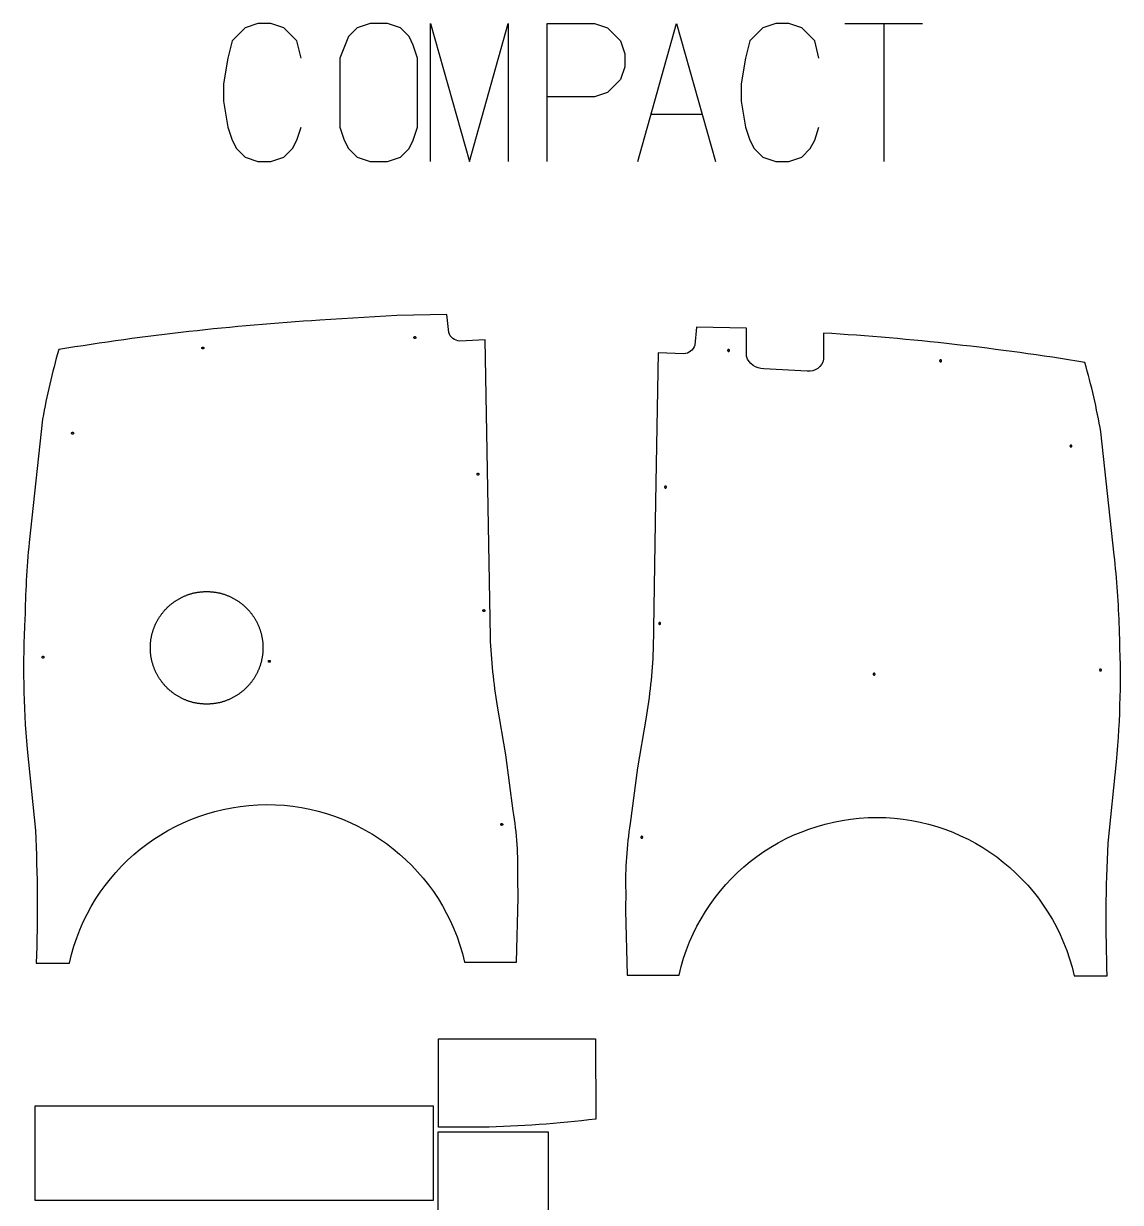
# Model space of a CAD drawing. Extents: x 0 to 6605, y -6833 to 7.
# Drawn here: x 0 to 2270, y -2434 to 7 of the extents above; entities that cross this region are included whole.
import ezdxf

# ---------------------------------------------------------------- set-up
doc = ezdxf.new("R2010")
doc.units = 0
doc.layers.add('Default_Layer', color=1, linetype='CONTINUOUS')

msp = doc.modelspace()

# ---------------------------------------------------------------- linework, layer by layer
at = {"layer": 'Default_Layer'}
for points in [[(574.2, -64.7), (565.3, -29), (538.5, -2.2), (511.7, 6.7), (484.9, 6.7), (458.2, -2.2), (431.4, -29), (422.4, -64.7), (413.5, -118.3), (413.5, -154), (422.4, -207.6), (431.4, -234.4), (440.3, -252.2), (458.2, -270.1), (484.9, -279), (511.7, -279), (538.5, -270.1), (556.4, -252.2), (565.3, -234.4), (574.2, -207.6)], [(842.1, -279), (842.1, 6.7), (922.5, -279), (1002.9, 6.7), (1002.9, -279)], [(1083.2, -279), (1083.2, 6.7), (1181.5, 6.7), (1208.3, -2.2), (1235, -29), (1244, -55.8), (1244, -82.6), (1235, -109.3), (1208.3, -136.1), (1181.5, -145.1), (1083.2, -145.1)], [(1270.8, -279), (1351.1, 6.7), (1431.5, -279)], [(1645.8, -64.7), (1636.9, -29), (1610.1, -2.2), (1583.3, 6.7), (1556.5, 6.7), (1529.7, -2.2), (1502.9, -29), (1494, -64.7), (1485.1, -118.3), (1485.1, -154), (1494, -207.6), (1502.9, -234.4), (1511.9, -252.2), (1529.7, -270.1), (1556.5, -279), (1583.3, -279), (1610.1, -270.1), (1627.9, -252.2), (1636.9, -234.4), (1645.8, -207.6)], [(1699.4, 6.7), (1860.1, 6.7)], [(1779.8, 6.7), (1779.8, -279)], [(1297.5, -180.8), (1404.7, -180.8)]]:
    msp.add_lwpolyline(points, dxfattribs=at)
for points in [[(815.3, -64.7), (806.4, -37.9), (797.5, -20.1), (779.6, -2.2), (752.8, 6.7), (717.1, 6.7), (690.3, -2.2), (672.5, -20.1), (654.6, -64.7), (654.6, -207.6), (663.5, -234.4), (672.5, -252.2), (690.3, -270.1), (717.1, -279), (752.8, -279), (779.6, -270.1), (797.5, -252.2), (806.4, -234.4), (815.3, -207.6), (815.3, -64.7)], [(807.7, -643.3), (807.7, -643.1), (807.7, -642.9), (807.8, -642.7), (807.8, -642.5), (807.9, -642.3), (808, -642.2), (808.1, -642), (808.3, -641.9), (808.4, -641.7), (808.6, -641.6), (808.7, -641.5), (808.9, -641.4), (809.1, -641.4), (809.3, -641.3), (809.5, -641.3), (809.7, -641.3), (809.9, -641.3), (810.1, -641.3), (810.3, -641.4), (810.5, -641.4), (810.6, -641.5), (810.8, -641.6), (810.9, -641.7), (811.1, -641.9), (811.2, -642), (811.3, -642.2), (811.4, -642.3), (811.5, -642.5), (811.6, -642.7), (811.6, -642.9), (811.7, -643.1), (811.7, -643.3), (811.7, -643.5), (811.6, -643.7), (811.6, -643.9), (811.5, -644.1), (811.4, -644.2), (811.3, -644.4), (811.2, -644.6), (811.1, -644.7), (810.9, -644.8), (810.8, -644.9), (810.6, -645), (810.5, -645.1), (810.3, -645.2), (810.1, -645.2), (809.9, -645.3), (809.7, -645.3), (809.5, -645.3), (809.3, -645.2), (809.1, -645.2), (808.9, -645.1), (808.7, -645), (808.6, -644.9), (808.4, -644.8), (808.3, -644.7), (808.1, -644.6), (808, -644.4), (807.9, -644.2), (807.8, -644.1), (807.8, -643.9), (807.7, -643.7), (807.7, -643.5), (807.7, -643.3)], [(368.9, -664.8), (369, -664.6), (369, -664.4), (369, -664.2), (369.1, -664), (369.2, -663.8), (369.3, -663.7), (369.4, -663.5), (369.5, -663.4), (369.7, -663.2), (369.8, -663.1), (370, -663), (370.2, -662.9), (370.3, -662.9), (370.5, -662.8), (370.7, -662.8), (370.9, -662.8), (371.1, -662.8), (371.3, -662.8), (371.5, -662.9), (371.7, -662.9), (371.9, -663), (372.1, -663.1), (372.2, -663.2), (372.4, -663.4), (372.5, -663.5), (372.6, -663.7), (372.7, -663.8), (372.8, -664), (372.9, -664.2), (372.9, -664.4), (372.9, -664.6), (372.9, -664.8), (372.9, -665), (372.9, -665.2), (372.9, -665.4), (372.8, -665.6), (372.7, -665.7), (372.6, -665.9), (372.5, -666.1), (372.4, -666.2), (372.2, -666.3), (372.1, -666.4), (371.9, -666.5), (371.7, -666.6), (371.5, -666.7), (371.3, -666.7), (371.1, -666.8), (370.9, -666.8), (370.7, -666.8), (370.5, -666.7), (370.3, -666.7), (370.2, -666.6), (370, -666.5), (369.8, -666.4), (369.7, -666.3), (369.5, -666.2), (369.4, -666.1), (369.3, -665.9), (369.2, -665.7), (369.1, -665.6), (369, -665.4), (369, -665.2), (369, -665), (368.9, -664.8)], [(1460.8, -669.9), (1460.8, -669.7), (1460.7, -669.5), (1460.7, -669.3), (1460.6, -669.1), (1460.5, -668.9), (1460.4, -668.7), (1460.3, -668.6), (1460.2, -668.4), (1460, -668.3), (1459.9, -668.2), (1459.7, -668.1), (1459.5, -668), (1459.4, -668), (1459.2, -667.9), (1459, -667.9), (1458.8, -667.9), (1458.6, -667.9), (1458.4, -667.9), (1458.2, -668), (1458, -668), (1457.8, -668.1), (1457.7, -668.2), (1457.5, -668.3), (1457.4, -668.4), (1457.2, -668.6), (1457.1, -668.7), (1457, -668.9), (1456.9, -669.1), (1456.9, -669.3), (1456.8, -669.5), (1456.8, -669.7), (1456.8, -669.9), (1456.8, -670.1), (1456.8, -670.3), (1456.9, -670.5), (1456.9, -670.6), (1457, -670.8), (1457.1, -671), (1457.2, -671.1), (1457.4, -671.3), (1457.5, -671.4), (1457.7, -671.5), (1457.8, -671.6), (1458, -671.7), (1458.2, -671.8), (1458.4, -671.8), (1458.6, -671.9), (1458.8, -671.9), (1459, -671.9), (1459.2, -671.8), (1459.4, -671.8), (1459.5, -671.7), (1459.7, -671.6), (1459.9, -671.5), (1460, -671.4), (1460.2, -671.3), (1460.3, -671.1), (1460.4, -671), (1460.5, -670.8), (1460.6, -670.6), (1460.7, -670.5), (1460.7, -670.3), (1460.8, -670.1), (1460.8, -669.9)], [(1899.5, -691.4), (1899.5, -691.2), (1899.5, -691), (1899.4, -690.8), (1899.3, -690.6), (1899.3, -690.4), (1899.2, -690.2), (1899, -690.1), (1898.9, -690), (1898.8, -689.8), (1898.6, -689.7), (1898.5, -689.6), (1898.3, -689.5), (1898.1, -689.5), (1897.9, -689.4), (1897.7, -689.4), (1897.5, -689.4), (1897.3, -689.4), (1897.1, -689.4), (1896.9, -689.5), (1896.7, -689.5), (1896.6, -689.6), (1896.4, -689.7), (1896.2, -689.8), (1896.1, -690), (1896, -690.1), (1895.8, -690.2), (1895.7, -690.4), (1895.7, -690.6), (1895.6, -690.8), (1895.5, -691), (1895.5, -691.2), (1895.5, -691.4), (1895.5, -691.6), (1895.5, -691.8), (1895.6, -692), (1895.7, -692.1), (1895.7, -692.3), (1895.8, -692.5), (1896, -692.6), (1896.1, -692.8), (1896.2, -692.9), (1896.4, -693), (1896.6, -693.1), (1896.7, -693.2), (1896.9, -693.3), (1897.1, -693.3), (1897.3, -693.4), (1897.5, -693.4), (1897.7, -693.4), (1897.9, -693.3), (1898.1, -693.3), (1898.3, -693.2), (1898.5, -693.1), (1898.6, -693), (1898.8, -692.9), (1898.9, -692.8), (1899, -692.6), (1899.2, -692.5), (1899.3, -692.3), (1899.3, -692.1), (1899.4, -692), (1899.5, -691.8), (1899.5, -691.6), (1899.5, -691.4)], [(99.3, -841.3), (99.3, -841.1), (99.4, -840.9), (99.4, -840.7), (99.5, -840.5), (99.6, -840.3), (99.7, -840.1), (99.8, -840), (99.9, -839.8), (100.1, -839.7), (100.2, -839.6), (100.4, -839.5), (100.5, -839.4), (100.7, -839.4), (100.9, -839.3), (101.1, -839.3), (101.3, -839.3), (101.5, -839.3), (101.7, -839.3), (101.9, -839.4), (102.1, -839.4), (102.3, -839.5), (102.4, -839.6), (102.6, -839.7), (102.7, -839.8), (102.9, -840), (103, -840.1), (103.1, -840.3), (103.2, -840.5), (103.2, -840.7), (103.3, -840.9), (103.3, -841.1), (103.3, -841.3), (103.3, -841.5), (103.3, -841.7), (103.2, -841.9), (103.2, -842), (103.1, -842.2), (103, -842.4), (102.9, -842.5), (102.7, -842.7), (102.6, -842.8), (102.4, -842.9), (102.3, -843), (102.1, -843.1), (101.9, -843.2), (101.7, -843.2), (101.5, -843.3), (101.3, -843.3), (101.1, -843.3), (100.9, -843.2), (100.7, -843.2), (100.5, -843.1), (100.4, -843), (100.2, -842.9), (100.1, -842.8), (99.9, -842.7), (99.8, -842.5), (99.7, -842.4), (99.6, -842.2), (99.5, -842), (99.4, -841.9), (99.4, -841.7), (99.3, -841.5), (99.3, -841.3)], [(2169.1, -867.8), (2169.1, -867.6), (2169.1, -867.4), (2169, -867.2), (2169, -867.1), (2168.9, -866.9), (2168.8, -866.7), (2168.7, -866.6), (2168.5, -866.4), (2168.4, -866.3), (2168.2, -866.2), (2168.1, -866.1), (2167.9, -866), (2167.7, -865.9), (2167.5, -865.9), (2167.3, -865.9), (2167.1, -865.8), (2166.9, -865.9), (2166.7, -865.9), (2166.5, -865.9), (2166.3, -866), (2166.2, -866.1), (2166, -866.2), (2165.9, -866.3), (2165.7, -866.4), (2165.6, -866.6), (2165.5, -866.7), (2165.4, -866.9), (2165.3, -867.1), (2165.2, -867.2), (2165.2, -867.4), (2165.1, -867.6), (2165.1, -867.8), (2165.1, -868), (2165.2, -868.2), (2165.2, -868.4), (2165.3, -868.6), (2165.4, -868.8), (2165.5, -869), (2165.6, -869.1), (2165.7, -869.3), (2165.9, -869.4), (2166, -869.5), (2166.2, -869.6), (2166.3, -869.7), (2166.5, -869.8), (2166.7, -869.8), (2166.9, -869.8), (2167.1, -869.8), (2167.3, -869.8), (2167.5, -869.8), (2167.7, -869.8), (2167.9, -869.7), (2168.1, -869.6), (2168.2, -869.5), (2168.4, -869.4), (2168.5, -869.3), (2168.7, -869.1), (2168.8, -869), (2168.9, -868.8), (2169, -868.6), (2169, -868.4), (2169.1, -868.2), (2169.1, -868), (2169.1, -867.8)], [(938.2, -926.2), (938.2, -926), (938.3, -925.8), (938.3, -925.6), (938.4, -925.4), (938.5, -925.2), (938.6, -925), (938.7, -924.9), (938.8, -924.8), (938.9, -924.6), (939.1, -924.5), (939.3, -924.4), (939.4, -924.3), (939.6, -924.3), (939.8, -924.2), (940, -924.2), (940.2, -924.2), (940.4, -924.2), (940.6, -924.2), (940.8, -924.3), (941, -924.3), (941.2, -924.4), (941.3, -924.5), (941.5, -924.6), (941.6, -924.8), (941.8, -924.9), (941.9, -925), (942, -925.2), (942.1, -925.4), (942.1, -925.6), (942.2, -925.8), (942.2, -926), (942.2, -926.2), (942.2, -926.4), (942.2, -926.6), (942.1, -926.8), (942.1, -926.9), (942, -927.1), (941.9, -927.3), (941.8, -927.4), (941.6, -927.6), (941.5, -927.7), (941.3, -927.8), (941.2, -927.9), (941, -928), (940.8, -928.1), (940.6, -928.1), (940.4, -928.2), (940.2, -928.2), (940, -928.2), (939.8, -928.1), (939.6, -928.1), (939.4, -928), (939.3, -927.9), (939.1, -927.8), (938.9, -927.7), (938.8, -927.6), (938.7, -927.4), (938.6, -927.3), (938.5, -927.1), (938.4, -926.9), (938.3, -926.8), (938.3, -926.6), (938.2, -926.4), (938.2, -926.2)], [(1330.2, -952.7), (1330.2, -952.5), (1330.2, -952.3), (1330.1, -952.2), (1330.1, -952), (1330, -951.8), (1329.9, -951.6), (1329.8, -951.5), (1329.6, -951.3), (1329.5, -951.2), (1329.3, -951.1), (1329.2, -951), (1329, -950.9), (1328.8, -950.8), (1328.6, -950.8), (1328.4, -950.8), (1328.2, -950.7), (1328, -950.8), (1327.8, -950.8), (1327.6, -950.8), (1327.5, -950.9), (1327.3, -951), (1327.1, -951.1), (1327, -951.2), (1326.8, -951.3), (1326.7, -951.5), (1326.6, -951.6), (1326.5, -951.8), (1326.4, -952), (1326.3, -952.2), (1326.3, -952.3), (1326.2, -952.5), (1326.2, -952.7), (1326.2, -953), (1326.3, -953.2), (1326.3, -953.3), (1326.4, -953.5), (1326.5, -953.7), (1326.6, -953.9), (1326.7, -954), (1326.8, -954.2), (1327, -954.3), (1327.1, -954.4), (1327.3, -954.5), (1327.5, -954.6), (1327.6, -954.7), (1327.8, -954.7), (1328, -954.7), (1328.2, -954.7), (1328.4, -954.7), (1328.6, -954.7), (1328.8, -954.7), (1329, -954.6), (1329.2, -954.5), (1329.3, -954.4), (1329.5, -954.3), (1329.6, -954.2), (1329.8, -954), (1329.9, -953.9), (1330, -953.7), (1330.1, -953.5), (1330.1, -953.3), (1330.2, -953.2), (1330.2, -953), (1330.2, -952.7)], [(262.3, -1285.6), (262.3, -1284), (262.3, -1282.5), (262.4, -1281), (262.4, -1279.6), (262.5, -1278.1), (262.6, -1276.6), (262.7, -1275.1), (262.9, -1273.6), (263, -1272.2), (263.2, -1270.7), (263.4, -1269.3), (263.6, -1267.8), (263.9, -1266.4), (264.1, -1264.9), (264.4, -1263.5), (264.7, -1262.1), (265, -1260.7), (265.3, -1259.2), (265.6, -1257.8), (266, -1256.4), (266.3, -1255), (266.7, -1253.7), (267.1, -1252.3), (267.5, -1250.9), (268, -1249.5), (268.4, -1248.2), (268.9, -1246.8), (269.4, -1245.5), (269.9, -1244.2), (270.4, -1242.8), (270.9, -1241.5), (271.4, -1240.2), (272, -1238.9), (272.6, -1237.6), (273.2, -1236.3), (273.8, -1235), (274.4, -1233.8), (275, -1232.5), (275.7, -1231.3), (276.3, -1230), (277, -1228.8), (277.7, -1227.6), (278.4, -1226.3), (279.2, -1225.1), (279.9, -1223.9), (280.6, -1222.8), (281.4, -1221.6), (282.2, -1220.4), (283, -1219.3), (283.8, -1218.1), (284.6, -1217), (285.4, -1215.8), (286.3, -1214.7), (287.1, -1213.6), (288, -1212.5), (288.9, -1211.4), (289.8, -1210.4), (290.7, -1209.3), (291.6, -1208.3), (292.6, -1207.2), (293.5, -1206.2), (294.5, -1205.2), (295.4, -1204.2), (296.4, -1203.2), (297.4, -1202.2), (298.4, -1201.2), (299.4, -1200.3), (300.5, -1199.3), (301.5, -1198.4), (302.5, -1197.5), (303.6, -1196.6), (304.7, -1195.7), (305.8, -1194.8), (306.9, -1193.9), (308, -1193), (309.1, -1192.2), (310.2, -1191.4), (311.3, -1190.5), (312.5, -1189.7), (313.6, -1188.9), (314.8, -1188.2), (316, -1187.4), (317.2, -1186.7), (318.4, -1185.9), (319.6, -1185.2), (320.8, -1184.5), (322, -1183.8), (323.3, -1183.1), (324.5, -1182.4), (325.7, -1181.8), (327, -1181.2), (328.3, -1180.5), (329.6, -1179.9), (330.8, -1179.3), (332.1, -1178.8), (333.4, -1178.2), (334.7, -1177.7), (336.1, -1177.1), (337.4, -1176.6), (338.7, -1176.1), (340.1, -1175.6), (341.4, -1175.2), (342.8, -1174.7), (344.1, -1174.3), (345.5, -1173.9), (346.9, -1173.5), (348.3, -1173.1), (349.7, -1172.7), (351.1, -1172.4), (352.5, -1172), (353.9, -1171.7), (355.3, -1171.4), (356.7, -1171.1), (358.2, -1170.9), (359.6, -1170.6), (361, -1170.4), (362.5, -1170.2), (363.9, -1170), (365.4, -1169.8), (366.9, -1169.7), (368.3, -1169.5), (369.8, -1169.4), (371.3, -1169.3), (372.8, -1169.2), (374.3, -1169.1), (375.8, -1169.1), (377.3, -1169.1), (378.8, -1169.1), (380.3, -1169.1), (381.8, -1169.1), (383.3, -1169.1), (384.8, -1169.2), (386.3, -1169.3), (387.7, -1169.4), (389.2, -1169.5), (390.7, -1169.7), (392.2, -1169.8), (393.6, -1170), (395.1, -1170.2), (396.5, -1170.4), (398, -1170.6), (399.4, -1170.9), (400.8, -1171.1), (402.3, -1171.4), (403.7, -1171.7), (405.1, -1172), (406.5, -1172.4), (407.9, -1172.7), (409.3, -1173.1), (410.7, -1173.5), (412.1, -1173.9), (413.4, -1174.3), (414.8, -1174.7), (416.2, -1175.2), (417.5, -1175.6), (418.8, -1176.1), (420.2, -1176.6), (421.5, -1177.1), (422.8, -1177.7), (424.1, -1178.2), (425.4, -1178.8), (426.7, -1179.3), (428, -1179.9), (429.3, -1180.5), (430.6, -1181.2), (431.8, -1181.8), (433.1, -1182.4), (434.3, -1183.1), (435.6, -1183.8), (436.8, -1184.5), (438, -1185.2), (439.2, -1185.9), (440.4, -1186.7), (441.6, -1187.4), (442.8, -1188.2), (443.9, -1188.9), (445.1, -1189.7), (446.2, -1190.5), (447.4, -1191.4), (448.5, -1192.2), (449.6, -1193), (450.7, -1193.9), (451.8, -1194.8), (452.9, -1195.7), (454, -1196.6), (455, -1197.5), (456.1, -1198.4), (457.1, -1199.3), (458.1, -1200.3), (459.2, -1201.2), (460.2, -1202.2), (461.2, -1203.2), (462.1, -1204.2), (463.1, -1205.2), (464.1, -1206.2), (465, -1207.2), (466, -1208.3), (466.9, -1209.3), (467.8, -1210.4), (468.7, -1211.4), (469.6, -1212.5), (470.4, -1213.6), (471.3, -1214.7), (472.1, -1215.8), (473, -1217), (473.8, -1218.1), (474.6, -1219.3), (475.4, -1220.4), (476.2, -1221.6), (476.9, -1222.8), (477.7, -1223.9), (478.4, -1225.1), (479.1, -1226.3), (479.9, -1227.6), (480.5, -1228.8), (481.2, -1230), (481.9, -1231.3), (482.5, -1232.5), (483.2, -1233.8), (483.8, -1235), (484.4, -1236.3), (485, -1237.6), (485.6, -1238.9), (486.1, -1240.2), (486.7, -1241.5), (487.2, -1242.8), (487.7, -1244.2), (488.2, -1245.5), (488.7, -1246.8), (489.2, -1248.2), (489.6, -1249.5), (490, -1250.9), (490.5, -1252.3), (490.9, -1253.7), (491.3, -1255), (491.6, -1256.4), (492, -1257.8), (492.3, -1259.2), (492.6, -1260.7), (492.9, -1262.1), (493.2, -1263.5), (493.5, -1264.9), (493.7, -1266.4), (493.9, -1267.8), (494.2, -1269.3), (494.4, -1270.7), (494.5, -1272.2), (494.7, -1273.6), (494.8, -1275.1), (494.9, -1276.6), (495, -1278.1), (495.1, -1279.6), (495.2, -1281), (495.2, -1282.5), (495.3, -1284), (495.3, -1285.6), (495.3, -1287.1), (495.2, -1288.6), (495.2, -1290.1), (495.1, -1291.5), (495, -1293), (494.9, -1294.5), (494.8, -1296), (494.7, -1297.5), (494.5, -1298.9), (494.4, -1300.4), (494.2, -1301.8), (493.9, -1303.3), (493.7, -1304.7), (493.5, -1306.2), (493.2, -1307.6), (492.9, -1309), (492.6, -1310.4), (492.3, -1311.9), (492, -1313.3), (491.6, -1314.7), (491.3, -1316.1), (490.9, -1317.4), (490.5, -1318.8), (490, -1320.2), (489.6, -1321.6), (489.2, -1322.9), (488.7, -1324.3), (488.2, -1325.6), (487.7, -1326.9), (487.2, -1328.3), (486.7, -1329.6), (486.1, -1330.9), (485.6, -1332.2), (485, -1333.5), (484.4, -1334.8), (483.8, -1336.1), (483.2, -1337.3), (482.5, -1338.6), (481.9, -1339.8), (481.2, -1341.1), (480.5, -1342.3), (479.9, -1343.5), (479.1, -1344.8), (478.4, -1346), (477.7, -1347.2), (476.9, -1348.3), (476.2, -1349.5), (475.4, -1350.7), (474.6, -1351.8), (473.8, -1353), (473, -1354.1), (472.1, -1355.3), (471.3, -1356.4), (470.4, -1357.5), (469.6, -1358.6), (468.7, -1359.7), (467.8, -1360.7), (466.9, -1361.8), (466, -1362.8), (465, -1363.9), (464.1, -1364.9), (463.1, -1365.9), (462.1, -1366.9), (461.2, -1367.9), (460.2, -1368.9), (459.2, -1369.9), (458.1, -1370.8), (457.1, -1371.8), (456.1, -1372.7), (455, -1373.6), (454, -1374.6), (452.9, -1375.4), (451.8, -1376.3), (450.7, -1377.2), (449.6, -1378.1), (448.5, -1378.9), (447.4, -1379.7), (446.2, -1380.6), (445.1, -1381.4), (443.9, -1382.2), (442.8, -1382.9), (441.6, -1383.7), (440.4, -1384.4), (439.2, -1385.2), (438, -1385.9), (436.8, -1386.6), (435.6, -1387.3), (434.3, -1388), (433.1, -1388.7), (431.8, -1389.3), (430.6, -1389.9), (429.3, -1390.6), (428, -1391.2), (426.7, -1391.8), (425.4, -1392.3), (424.1, -1392.9), (422.8, -1393.4), (421.5, -1394), (420.2, -1394.5), (418.8, -1395), (417.5, -1395.5), (416.2, -1395.9), (414.8, -1396.4), (413.4, -1396.8), (412.1, -1397.2), (410.7, -1397.6), (409.3, -1398), (407.9, -1398.4), (406.5, -1398.7), (405.1, -1399.1), (403.7, -1399.4), (402.3, -1399.7), (400.8, -1400), (399.4, -1400.2), (398, -1400.5), (396.5, -1400.7), (395.1, -1400.9), (393.6, -1401.1), (392.2, -1401.3), (390.7, -1401.4), (389.2, -1401.6), (387.7, -1401.7), (386.3, -1401.8), (384.8, -1401.9), (383.3, -1402), (381.8, -1402), (380.3, -1402), (378.8, -1402.1), (377.3, -1402), (375.8, -1402), (374.3, -1402), (372.8, -1401.9), (371.3, -1401.8), (369.8, -1401.7), (368.3, -1401.6), (366.9, -1401.4), (365.4, -1401.3), (363.9, -1401.1), (362.5, -1400.9), (361, -1400.7), (359.6, -1400.5), (358.2, -1400.2), (356.7, -1400), (355.3, -1399.7), (353.9, -1399.4), (352.5, -1399.1), (351.1, -1398.7), (349.7, -1398.4), (348.3, -1398), (346.9, -1397.6), (345.5, -1397.2), (344.1, -1396.8), (342.8, -1396.4), (341.4, -1395.9), (340.1, -1395.5), (338.7, -1395), (337.4, -1394.5), (336.1, -1394), (334.7, -1393.4), (333.4, -1392.9), (332.1, -1392.3), (330.8, -1391.8), (329.6, -1391.2), (328.3, -1390.6), (327, -1389.9), (325.7, -1389.3), (324.5, -1388.7), (323.3, -1388), (322, -1387.3), (320.8, -1386.6), (319.6, -1385.9), (318.4, -1385.2), (317.2, -1384.4), (316, -1383.7), (314.8, -1382.9), (313.6, -1382.2), (312.5, -1381.4), (311.3, -1380.6), (310.2, -1379.7), (309.1, -1378.9), (308, -1378.1), (306.9, -1377.2), (305.8, -1376.3), (304.7, -1375.4), (303.6, -1374.6), (302.5, -1373.6), (301.5, -1372.7), (300.5, -1371.8), (299.4, -1370.8), (298.4, -1369.9), (297.4, -1368.9), (296.4, -1367.9), (295.4, -1366.9), (294.5, -1365.9), (293.5, -1364.9), (292.6, -1363.9), (291.6, -1362.8), (290.7, -1361.8), (289.8, -1360.7), (288.9, -1359.7), (288, -1358.6), (287.1, -1357.5), (286.3, -1356.4), (285.4, -1355.3), (284.6, -1354.1), (283.8, -1353), (283, -1351.8), (282.2, -1350.7), (281.4, -1349.5), (280.6, -1348.3), (279.9, -1347.2), (279.2, -1346), (278.4, -1344.8), (277.7, -1343.5), (277, -1342.3), (276.3, -1341.1), (275.7, -1339.8), (275, -1338.6), (274.4, -1337.3), (273.8, -1336.1), (273.2, -1334.8), (272.6, -1333.5), (272, -1332.2), (271.4, -1330.9), (270.9, -1329.6), (270.4, -1328.3), (269.9, -1326.9), (269.4, -1325.6), (268.9, -1324.3), (268.4, -1322.9), (268, -1321.6), (267.5, -1320.2), (267.1, -1318.8), (266.7, -1317.4), (266.3, -1316.1), (266, -1314.7), (265.6, -1313.3), (265.3, -1311.9), (265, -1310.4), (264.7, -1309), (264.4, -1307.6), (264.1, -1306.2), (263.9, -1304.7), (263.6, -1303.3), (263.4, -1301.8), (263.2, -1300.4), (263, -1298.9), (262.9, -1297.5), (262.7, -1296), (262.6, -1294.5), (262.5, -1293), (262.4, -1291.5), (262.4, -1290.1), (262.3, -1288.6), (262.3, -1287.1), (262.3, -1285.6)], [(950.3, -1208.5), (950.3, -1208.3), (950.4, -1208.1), (950.4, -1207.9), (950.5, -1207.7), (950.6, -1207.5), (950.7, -1207.3), (950.8, -1207.2), (950.9, -1207), (951.1, -1206.9), (951.2, -1206.8), (951.4, -1206.7), (951.6, -1206.6), (951.7, -1206.5), (951.9, -1206.5), (952.1, -1206.5), (952.3, -1206.5), (952.5, -1206.5), (952.7, -1206.5), (952.9, -1206.5), (953.1, -1206.6), (953.3, -1206.7), (953.5, -1206.8), (953.6, -1206.9), (953.7, -1207), (953.9, -1207.2), (954, -1207.3), (954.1, -1207.5), (954.2, -1207.7), (954.2, -1207.9), (954.3, -1208.1), (954.3, -1208.3), (954.3, -1208.5), (954.3, -1208.7), (954.3, -1208.9), (954.2, -1209.1), (954.2, -1209.2), (954.1, -1209.4), (954, -1209.6), (953.9, -1209.7), (953.7, -1209.9), (953.6, -1210), (953.5, -1210.1), (953.3, -1210.2), (953.1, -1210.3), (952.9, -1210.4), (952.7, -1210.4), (952.5, -1210.4), (952.3, -1210.5), (952.1, -1210.4), (951.9, -1210.4), (951.7, -1210.4), (951.6, -1210.3), (951.4, -1210.2), (951.2, -1210.1), (951.1, -1210), (950.9, -1209.9), (950.8, -1209.7), (950.7, -1209.6), (950.6, -1209.4), (950.5, -1209.2), (950.4, -1209.1), (950.4, -1208.9), (950.3, -1208.7), (950.3, -1208.5)], [(1318.1, -1235), (1318.1, -1234.8), (1318.1, -1234.6), (1318, -1234.4), (1318, -1234.3), (1317.9, -1234.1), (1317.8, -1233.9), (1317.7, -1233.8), (1317.5, -1233.6), (1317.4, -1233.5), (1317.2, -1233.4), (1317.1, -1233.3), (1316.9, -1233.2), (1316.7, -1233.1), (1316.5, -1233.1), (1316.3, -1233.1), (1316.1, -1233), (1315.9, -1233.1), (1315.7, -1233.1), (1315.5, -1233.1), (1315.3, -1233.2), (1315.2, -1233.3), (1315, -1233.4), (1314.8, -1233.5), (1314.7, -1233.6), (1314.6, -1233.8), (1314.5, -1233.9), (1314.4, -1234.1), (1314.3, -1234.3), (1314.2, -1234.4), (1314.2, -1234.6), (1314.1, -1234.8), (1314.1, -1235), (1314.1, -1235.2), (1314.2, -1235.4), (1314.2, -1235.6), (1314.3, -1235.8), (1314.4, -1236), (1314.5, -1236.2), (1314.6, -1236.3), (1314.7, -1236.5), (1314.8, -1236.6), (1315, -1236.7), (1315.2, -1236.8), (1315.3, -1236.9), (1315.5, -1237), (1315.7, -1237), (1315.9, -1237), (1316.1, -1237), (1316.3, -1237), (1316.5, -1237), (1316.7, -1237), (1316.9, -1236.9), (1317.1, -1236.8), (1317.2, -1236.7), (1317.4, -1236.6), (1317.5, -1236.5), (1317.7, -1236.3), (1317.8, -1236.2), (1317.9, -1236), (1318, -1235.8), (1318, -1235.6), (1318.1, -1235.4), (1318.1, -1235.2), (1318.1, -1235)], [(38.2, -1305), (38.2, -1304.8), (38.3, -1304.6), (38.3, -1304.4), (38.4, -1304.2), (38.5, -1304), (38.6, -1303.9), (38.7, -1303.7), (38.8, -1303.6), (39, -1303.4), (39.1, -1303.3), (39.3, -1303.2), (39.5, -1303.1), (39.6, -1303.1), (39.8, -1303), (40, -1303), (40.2, -1303), (40.4, -1303), (40.6, -1303), (40.8, -1303.1), (41, -1303.1), (41.2, -1303.2), (41.4, -1303.3), (41.5, -1303.4), (41.6, -1303.6), (41.8, -1303.7), (41.9, -1303.9), (42, -1304), (42.1, -1304.2), (42.1, -1304.4), (42.2, -1304.6), (42.2, -1304.8), (42.2, -1305), (42.2, -1305.2), (42.2, -1305.4), (42.1, -1305.6), (42.1, -1305.8), (42, -1305.9), (41.9, -1306.1), (41.8, -1306.3), (41.6, -1306.4), (41.5, -1306.5), (41.4, -1306.6), (41.2, -1306.7), (41, -1306.8), (40.8, -1306.9), (40.6, -1306.9), (40.4, -1307), (40.2, -1307), (40, -1307), (39.8, -1306.9), (39.6, -1306.9), (39.5, -1306.8), (39.3, -1306.7), (39.1, -1306.6), (39, -1306.5), (38.8, -1306.4), (38.7, -1306.3), (38.6, -1306.1), (38.5, -1305.9), (38.4, -1305.8), (38.3, -1305.6), (38.3, -1305.4), (38.2, -1305.2), (38.2, -1305)], [(506.5, -1313.5), (506.5, -1313.3), (506.6, -1313.1), (506.6, -1312.9), (506.7, -1312.7), (506.8, -1312.5), (506.9, -1312.4), (507, -1312.2), (507.1, -1312.1), (507.3, -1311.9), (507.4, -1311.8), (507.6, -1311.7), (507.8, -1311.6), (507.9, -1311.6), (508.1, -1311.5), (508.3, -1311.5), (508.5, -1311.5), (508.7, -1311.5), (508.9, -1311.5), (509.1, -1311.6), (509.3, -1311.6), (509.5, -1311.7), (509.7, -1311.8), (509.8, -1311.9), (509.9, -1312.1), (510.1, -1312.2), (510.2, -1312.4), (510.3, -1312.5), (510.4, -1312.7), (510.4, -1312.9), (510.5, -1313.1), (510.5, -1313.3), (510.5, -1313.5), (510.5, -1313.7), (510.5, -1313.9), (510.4, -1314.1), (510.4, -1314.3), (510.3, -1314.4), (510.2, -1314.6), (510.1, -1314.7), (509.9, -1314.9), (509.8, -1315), (509.7, -1315.1), (509.5, -1315.2), (509.3, -1315.3), (509.1, -1315.4), (508.9, -1315.4), (508.7, -1315.5), (508.5, -1315.5), (508.3, -1315.5), (508.1, -1315.4), (507.9, -1315.4), (507.8, -1315.3), (507.6, -1315.2), (507.4, -1315.1), (507.3, -1315), (507.1, -1314.9), (507, -1314.7), (506.9, -1314.6), (506.8, -1314.4), (506.7, -1314.3), (506.6, -1314.1), (506.6, -1313.9), (506.5, -1313.7), (506.5, -1313.5)], [(1761.9, -1340.1), (1761.9, -1339.9), (1761.9, -1339.7), (1761.8, -1339.5), (1761.8, -1339.3), (1761.7, -1339.1), (1761.6, -1338.9), (1761.5, -1338.8), (1761.3, -1338.6), (1761.2, -1338.5), (1761, -1338.4), (1760.9, -1338.3), (1760.7, -1338.2), (1760.5, -1338.1), (1760.3, -1338.1), (1760.1, -1338.1), (1759.9, -1338.1), (1759.7, -1338.1), (1759.5, -1338.1), (1759.3, -1338.1), (1759.1, -1338.2), (1759, -1338.3), (1758.8, -1338.4), (1758.6, -1338.5), (1758.5, -1338.6), (1758.4, -1338.8), (1758.3, -1338.9), (1758.2, -1339.1), (1758.1, -1339.3), (1758, -1339.5), (1758, -1339.7), (1757.9, -1339.9), (1757.9, -1340.1), (1757.9, -1340.3), (1758, -1340.5), (1758, -1340.7), (1758.1, -1340.8), (1758.2, -1341), (1758.3, -1341.2), (1758.4, -1341.3), (1758.5, -1341.5), (1758.6, -1341.6), (1758.8, -1341.7), (1759, -1341.8), (1759.1, -1341.9), (1759.3, -1342), (1759.5, -1342), (1759.7, -1342), (1759.9, -1342.1), (1760.1, -1342), (1760.3, -1342), (1760.5, -1342), (1760.7, -1341.9), (1760.9, -1341.8), (1761, -1341.7), (1761.2, -1341.6), (1761.3, -1341.5), (1761.5, -1341.3), (1761.6, -1341.2), (1761.7, -1341), (1761.8, -1340.8), (1761.8, -1340.7), (1761.9, -1340.5), (1761.9, -1340.3), (1761.9, -1340.1)], [(2230.2, -1331.6), (2230.2, -1331.4), (2230.2, -1331.2), (2230.1, -1331), (2230.1, -1330.8), (2230, -1330.6), (2229.9, -1330.4), (2229.8, -1330.3), (2229.6, -1330.1), (2229.5, -1330), (2229.3, -1329.9), (2229.2, -1329.8), (2229, -1329.7), (2228.8, -1329.6), (2228.6, -1329.6), (2228.4, -1329.6), (2228.2, -1329.6), (2228, -1329.6), (2227.8, -1329.6), (2227.6, -1329.6), (2227.4, -1329.7), (2227.3, -1329.8), (2227.1, -1329.9), (2226.9, -1330), (2226.8, -1330.1), (2226.7, -1330.3), (2226.6, -1330.4), (2226.5, -1330.6), (2226.4, -1330.8), (2226.3, -1331), (2226.3, -1331.2), (2226.2, -1331.4), (2226.2, -1331.6), (2226.2, -1331.8), (2226.3, -1332), (2226.3, -1332.2), (2226.4, -1332.3), (2226.5, -1332.5), (2226.6, -1332.7), (2226.7, -1332.8), (2226.8, -1333), (2226.9, -1333.1), (2227.1, -1333.2), (2227.3, -1333.3), (2227.4, -1333.4), (2227.6, -1333.5), (2227.8, -1333.5), (2228, -1333.5), (2228.2, -1333.6), (2228.4, -1333.5), (2228.6, -1333.5), (2228.8, -1333.5), (2229, -1333.4), (2229.2, -1333.3), (2229.3, -1333.2), (2229.5, -1333.1), (2229.6, -1333), (2229.8, -1332.8), (2229.9, -1332.7), (2230, -1332.5), (2230.1, -1332.3), (2230.1, -1332.2), (2230.2, -1332), (2230.2, -1331.8), (2230.2, -1331.6)], [(987.4, -1651.2), (987.4, -1650.9), (987.4, -1650.7), (987.4, -1650.6), (987.5, -1650.4), (987.6, -1650.2), (987.7, -1650), (987.8, -1649.9), (987.9, -1649.7), (988.1, -1649.6), (988.2, -1649.5), (988.4, -1649.4), (988.6, -1649.3), (988.8, -1649.2), (988.9, -1649.2), (989.1, -1649.2), (989.4, -1649.2), (989.6, -1649.2), (989.8, -1649.2), (989.9, -1649.2), (990.1, -1649.3), (990.3, -1649.4), (990.5, -1649.5), (990.6, -1649.6), (990.8, -1649.7), (990.9, -1649.9), (991, -1650), (991.1, -1650.2), (991.2, -1650.4), (991.3, -1650.6), (991.3, -1650.7), (991.3, -1650.9), (991.4, -1651.2), (991.3, -1651.4), (991.3, -1651.6), (991.3, -1651.7), (991.2, -1651.9), (991.1, -1652.1), (991, -1652.3), (990.9, -1652.4), (990.8, -1652.6), (990.6, -1652.7), (990.5, -1652.8), (990.3, -1652.9), (990.1, -1653), (989.9, -1653.1), (989.8, -1653.1), (989.6, -1653.1), (989.4, -1653.2), (989.1, -1653.1), (988.9, -1653.1), (988.8, -1653.1), (988.6, -1653), (988.4, -1652.9), (988.2, -1652.8), (988.1, -1652.7), (987.9, -1652.6), (987.8, -1652.4), (987.7, -1652.3), (987.6, -1652.1), (987.5, -1651.9), (987.4, -1651.7), (987.4, -1651.6), (987.4, -1651.4), (987.4, -1651.2)], [(1281.1, -1677.7), (1281.1, -1677.5), (1281.1, -1677.3), (1281, -1677.1), (1280.9, -1677), (1280.9, -1676.8), (1280.8, -1676.6), (1280.6, -1676.5), (1280.5, -1676.3), (1280.4, -1676.2), (1280.2, -1676.1), (1280, -1676), (1279.9, -1675.9), (1279.7, -1675.8), (1279.5, -1675.8), (1279.3, -1675.7), (1279.1, -1675.7), (1278.9, -1675.7), (1278.7, -1675.8), (1278.5, -1675.8), (1278.3, -1675.9), (1278.1, -1676), (1278, -1676.1), (1277.8, -1676.2), (1277.7, -1676.3), (1277.6, -1676.5), (1277.4, -1676.6), (1277.3, -1676.8), (1277.3, -1677), (1277.2, -1677.1), (1277.1, -1677.3), (1277.1, -1677.5), (1277.1, -1677.7), (1277.1, -1677.9), (1277.1, -1678.1), (1277.2, -1678.3), (1277.3, -1678.5), (1277.3, -1678.7), (1277.4, -1678.9), (1277.6, -1679), (1277.7, -1679.1), (1277.8, -1679.3), (1278, -1679.4), (1278.1, -1679.5), (1278.3, -1679.6), (1278.5, -1679.6), (1278.7, -1679.7), (1278.9, -1679.7), (1279.1, -1679.7), (1279.3, -1679.7), (1279.5, -1679.7), (1279.7, -1679.6), (1279.9, -1679.6), (1280, -1679.5), (1280.2, -1679.4), (1280.4, -1679.3), (1280.5, -1679.1), (1280.6, -1679), (1280.8, -1678.9), (1280.9, -1678.7), (1280.9, -1678.5), (1281, -1678.3), (1281.1, -1678.1), (1281.1, -1677.9), (1281.1, -1677.7)], [(749.2, -2429.1), (848.2, -2429.1), (848.2, -2234.1), (23.2, -2234.1), (23.2, -2429.1), (749.2, -2429.1)], [(857.2, -2437.3), (857.2, -2483), (1086.2, -2483), (1086.2, -2288), (857.2, -2288), (857.2, -2437.3)]]:
    msp.add_lwpolyline(points, close=True, dxfattribs=at)
for points in [[(613, -607.4, 0.025488), (72.6, -668.2, 0.025013), (39.3, -811.9), (11.6, -1067.2, 0.020833), (2.9, -1225.5, 0.035364), (7.1, -1495), (24.4, -1663.5, -0.02161), (26.1, -1938.1), (94.7, -1938.1, -0.350857), (502.8, -1610.1, -0.350857), (912.3, -1936.4), (1019.7, -1936.4), (1023.2, -1802.7), (1022.6, -1763, 0.047107), (1013.3, -1622.8), (998.1, -1507.1), (980.9, -1406.3, -0.033554), (966, -1263.2), (960.7, -955.8), (955.4, -648.3), (902.5, -650.5, -0.314097), (879.6, -632.5), (876, -595.2), (772.5, -597.4), (613, -607.4)], [(1302.5, -1289.8, -0.033554), (1287.6, -1432.9), (1270.4, -1533.7), (1255.2, -1649.4, 0.047107), (1245.9, -1789.6), (1245.2, -1829.3), (1248.7, -1963), (1356.2, -1963, -0.350857), (1765.6, -1636.7, -0.350857), (2173.8, -1964.7), (2242.3, -1964.7, -0.02161), (2244, -1690), (2261.4, -1521.5, 0.035246), (2267.3, -1253.4, 0.001143), (2267.3, -1244.9, 0.019807), (2256.8, -1093.7), (2229.2, -838.5, 0.025013), (2195.9, -694.8, 0.025488), (1655.4, -633.9), (1655.4, -688.3, -0.381822), (1621.3, -713.1), (1531.5, -707.8, -0.339964), (1495.9, -682.1), (1495.9, -623.9), (1392.5, -621.8), (1388.8, -659.1, -0.314097), (1366, -677.1), (1313, -674.9), (1307.7, -982.4), (1302.5, -1289.8)], [(948.7, -2278), (858.6, -2278), (858.6, -2095), (1183.6, -2095), (1183.9, -2261.1, -0.025094), (948.7, -2278)]]:
    msp.add_lwpolyline(points, format="xyb", close=True, dxfattribs=at)

doc.saveas('drawing.dxf')
